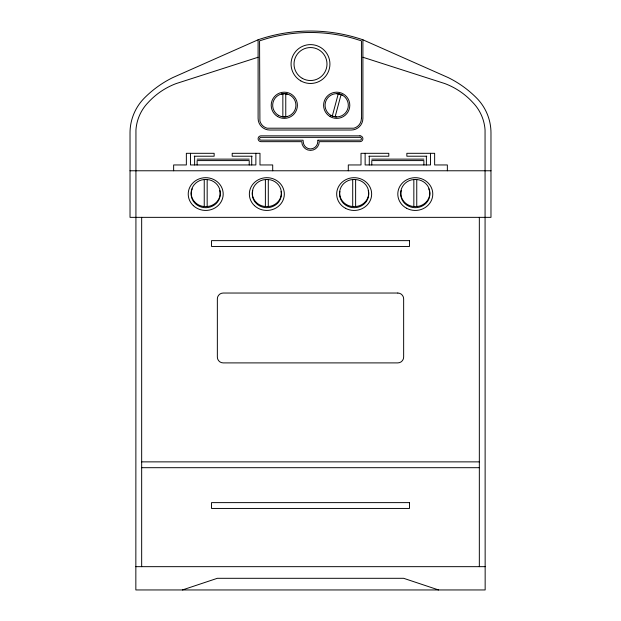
<?xml version="1.0" encoding="UTF-8"?>
<svg xmlns="http://www.w3.org/2000/svg" width="621" height="621" viewBox="0 0 621 621"><rect width="100%" height="100%" fill="white"/><g stroke="black" fill="none" stroke-linecap="round" stroke-linejoin="round"><path stroke-width="0.93" d="M332.328 115.948L338.251 93.849M335.146 116.709L341.069 94.609M258.103 39.783L172.716 77.625A105.523 105.523 0 0 0 144.375 98.04A49.602 49.602 0 0 0 130.022 132.762L130.022 217.35L490.978 217.35L490.978 132.762A49.602 49.602 0 0 0 476.625 98.04A105.523 105.523 0 0 0 448.284 77.625L362.897 39.783A161.561 161.561 0 0 0 258.103 39.783L258.103 118.378A11.644 11.644 0 0 0 269.747 130.022L351.253 130.022A11.644 11.644 0 0 0 362.897 118.378L362.897 39.783M182.419 589.95L217.35 578.306L403.65 578.306L438.581 589.95M258.103 57.248L176.077 83.602A72.347 72.347 0 0 0 148.551 102.1L146.587 104.212A43.773 43.773 0 0 0 135.945 129.952L135.844 589.95L485.156 589.95L485.055 129.952A43.773 43.773 0 0 0 474.413 104.212L472.449 102.1A72.347 72.347 0 0 0 444.923 83.602L362.897 57.248M281.29 94.043L284.302 93.647L287.313 94.043M287.313 116.515L284.302 116.911L281.29 116.515M194.226 156.22L214.144 156.22L214.144 153.309L186.354 153.309L186.354 164.953L173.639 164.953L173.639 170.775M252.118 156.22L232.2 156.22L232.2 153.309L259.989 153.309L259.989 164.953L272.704 164.953L272.704 170.775M368.882 156.22L388.8 156.22L388.8 153.309L361.011 153.309L361.011 164.953L348.296 164.953L348.296 170.775M426.774 156.22L406.856 156.22L406.856 153.309L434.646 153.309L434.646 164.953L447.361 164.953L447.361 170.775M197.121 159.131L249.223 159.131M371.777 159.131L423.879 159.131M130.022 170.775L490.978 170.775M141.666 461.869L479.334 461.869M141.666 467.691L479.334 467.691M135.844 566.663L485.156 566.663M336.698 93.647L339.71 94.043L342.513 95.207M336.698 116.911L333.687 116.515L330.884 115.351A11.628 11.628 0 0 1 330.884 95.207A11.628 11.628 0 0 1 348.327 105.275A11.628 11.628 0 0 1 330.884 115.351M479.334 217.35L479.334 566.663M430.524 153.309L430.524 164.953L365.132 164.953L365.132 153.309M426.371 156.22L426.371 164.953M423.879 164.953L423.879 160.591L371.777 160.591L371.777 164.953M416.753 179.593L416.753 206.49M413.842 179.593L413.842 206.49M369.285 156.22L369.285 164.953M355.623 179.593L355.623 206.49M352.712 179.593L352.712 206.49M285.761 93.841L285.761 116.717M282.85 93.841L282.85 116.717M268.288 179.593L268.288 206.49M265.384 179.593L265.384 206.49M255.868 153.309L255.868 164.953L190.476 164.953L190.476 153.309M251.715 156.22L251.715 164.953M249.223 164.953L249.223 160.591L197.121 160.591L197.121 164.953M207.166 179.593L207.166 206.49M204.247 179.593L204.247 206.49M194.629 156.22L194.629 164.953M141.666 217.35L141.666 566.663M368.222 190.538A14.555 13.631 0 0 1 354.638 207.686A14.555 13.631 0 0 1 339.889 191.4M429.569 191.4A14.555 13.631 0 0 1 414.82 207.686A14.555 13.631 0 0 1 401.236 190.538M428.738 188.846A14.555 13.631 0 0 1 429.352 190.538M281.111 191.4A14.555 13.631 0 0 1 266.362 207.686A14.555 13.631 0 0 1 252.778 190.538M219.764 190.538A14.555 13.631 0 0 1 206.18 207.686A14.555 13.631 0 0 1 191.431 191.4M191.648 190.538A14.555 13.631 0 0 1 192.262 188.846M317.96 140.206L317.517 143.544A7.266 7.266 0 0 1 303.483 143.544L303.04 140.206L260.641 140.152A1.444 1.444 0 0 1 260.641 137.357L360.359 137.357A1.444 1.444 0 0 1 360.359 140.152L317.96 140.206M361.445 118.285L361.08 121.01A10.177 10.177 0 0 1 353.885 128.205L267.115 128.205A10.177 10.177 0 0 1 259.92 121.01L259.562 40.854L266.983 38.533A160.102 160.102 0 0 1 354.017 38.533L361.445 40.854L361.445 118.285M205.706 179.415L201.941 179.88A14.555 13.631 0 0 0 191.152 193.038A14.555 13.631 0 0 0 201.941 206.203L205.706 206.669L209.471 206.203A14.555 13.631 0 0 0 220.261 193.038A14.555 13.631 0 0 0 209.471 179.88L205.706 179.415M266.836 179.415L263.071 179.88A14.555 13.631 0 0 0 252.281 193.038A14.555 13.631 0 0 0 263.071 206.203L266.836 206.669L270.601 206.203A14.555 13.631 0 0 0 281.391 193.038A14.555 13.631 0 0 0 270.601 179.88L266.836 179.415M354.164 179.415L350.399 179.88A14.555 13.631 0 0 0 339.609 193.038A14.555 13.631 0 0 0 350.399 206.203L354.164 206.669L357.929 206.203A14.555 13.631 0 0 0 368.719 193.038A14.555 13.631 0 0 0 357.929 179.88L354.164 179.415M415.294 179.415L411.529 179.88A14.555 13.631 0 0 0 400.739 193.038A14.555 13.631 0 0 0 411.529 206.203L415.294 206.669L419.059 206.203A14.555 13.631 0 0 0 429.848 193.038A14.555 13.631 0 0 0 419.059 179.88L415.294 179.415M359.986 135.844L261.014 135.844A2.911 2.911 0 0 0 258.103 138.755A2.911 2.911 0 0 0 261.014 141.666L301.767 141.666A8.733 8.733 0 0 0 310.5 150.398A8.733 8.733 0 0 0 319.233 141.666L359.986 141.666A2.911 2.911 0 0 0 362.897 138.755A2.911 2.911 0 0 0 359.986 135.844M409.472 240.637L211.528 240.637L211.528 246.459L409.472 246.459L409.472 240.637M397.828 293.034L223.172 293.034A5.822 5.822 0 0 0 217.35 298.856L217.35 357.075A5.822 5.822 0 0 0 223.172 362.897L397.828 362.897A5.822 5.822 0 0 0 403.65 357.075L403.65 298.856A5.822 5.822 0 0 0 397.828 293.034M409.472 502.622L211.528 502.622L211.528 508.444L409.472 508.444L409.472 502.622M254.47 205.644A17.489 16.379 0 0 0 283.727 198.301A17.489 16.379 0 0 0 262.31 178.243A17.489 16.379 0 0 0 254.47 205.644M193.341 205.644A17.489 16.379 0 0 0 222.597 198.301A17.489 16.379 0 0 0 201.181 178.243A17.489 16.379 0 0 0 193.341 205.644M406.545 208.245A17.489 16.379 0 0 0 432.783 194.062A17.489 16.379 0 0 0 406.545 179.88A17.489 16.379 0 0 0 406.545 208.245M345.416 208.245A17.489 16.379 0 0 0 371.653 194.062A17.489 16.379 0 0 0 345.416 179.88A17.489 16.379 0 0 0 345.416 208.245M330.147 116.624A13.103 13.103 0 0 0 349.802 105.275A13.103 13.103 0 0 0 330.147 93.934A13.103 13.103 0 0 0 330.147 116.624M278.487 115.351A11.628 11.628 0 0 0 295.93 105.275A11.628 11.628 0 0 0 278.487 95.207A11.628 11.628 0 0 0 278.487 115.351M277.75 116.624A13.103 13.103 0 0 0 297.405 105.275A13.103 13.103 0 0 0 277.75 93.934A13.103 13.103 0 0 0 277.75 116.624M300.781 80.87A19.43 19.43 0 0 0 329.93 64.041A19.43 19.43 0 0 0 300.781 47.212A19.43 19.43 0 0 0 300.781 80.87M302.256 78.324A16.495 16.495 0 0 0 326.995 64.041A16.495 16.495 0 0 0 302.256 49.758A16.495 16.495 0 0 0 302.256 78.324"/></g></svg>
